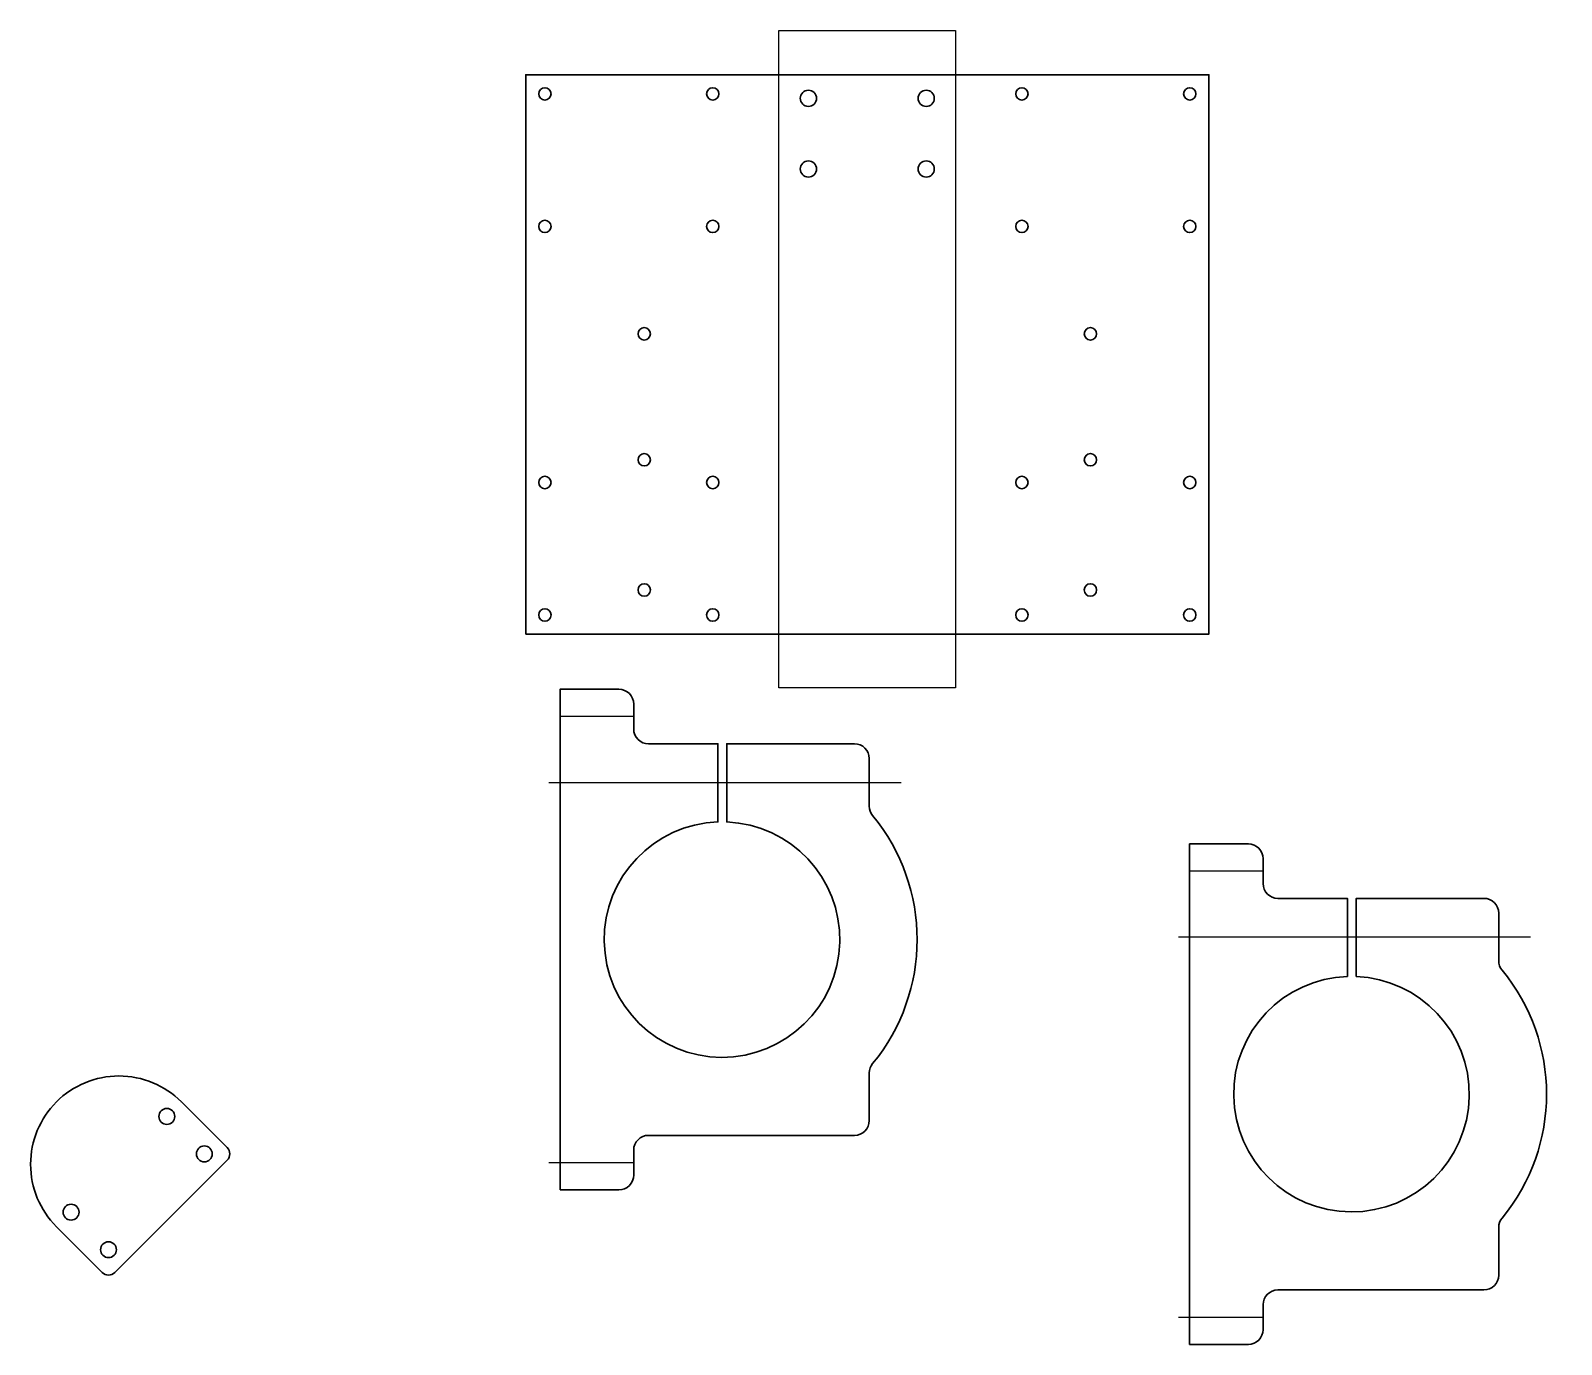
# Model space of a CAD drawing. Header units: millimetres. Extents: x 1080 to 1600, y 338 to 784.
import ezdxf

# ---------------------------------------------------------------- set-up
doc = ezdxf.new("R2010")
doc.units = ezdxf.units.MM
doc.layers.add('profile 0.5mm', color=7, linetype='Continuous', lineweight=30)

msp = doc.modelspace()

# ---------------------------------------------------------------- linework, layer by layer
for p, q in [((1284.76, 550.76), (1259.76, 550.76)), ((1255.96, 528.4), (1375.58, 528.4)), ((1498.51, 498.26), (1473.51, 498.26)), ((1469.72, 475.91), (1589.33, 475.91)), ((1255.96, 399.26), (1284.76, 399.26)), ((1469.72, 346.76), (1498.51, 346.76))]:
    msp.add_line(p, q)
msp.add_lwpolyline([(1334.1, 560.47), (1334.1, 783.76), (1394.1, 783.76), (1394.1, 560.47)], close=True)
at = {"layer": 'profile 0.5mm', "color": 6, "lineweight": 30, "true_color": 0xff2ae9, "extrusion": (0, 0, -1)}
msp.add_lwpolyline([(-1248.1, 578.76), (-1248.1, 768.76), (-1248.1, 768.76), (-1480.1, 768.76), (-1480.1, 768.76), (-1480.1, 578.76), (-1480.1, 578.76), (-1248.1, 578.76)], dxfattribs=at)
for points in [[(-1259.76, 390.01), (-1259.76, 560.01), (-1259.76, 560.01), (-1279.76, 560.01), (-1279.76, 560.01, 0.414214), (-1284.76, 555.01), (-1284.76, 555.01), (-1284.76, 546.51), (-1284.76, 546.51, -0.414214), (-1289.76, 541.51), (-1289.76, 541.51), (-1313.38, 541.51), (-1313.38, 541.51), (-1313.38, 514.98), (-1313.38, 514.98, -0.981419), (-1314.63, 435.01), (-1314.63, 435.01, -0.981419), (-1316.38, 514.97), (-1316.38, 514.97), (-1316.38, 541.51), (-1316.38, 541.51), (-1359.76, 541.51), (-1359.76, 541.51, 0.414214), (-1364.76, 536.51), (-1364.76, 536.51), (-1364.76, 520.3), (-1364.76, 520.3, -0.173955), (-1365.9, 517.12), (-1365.9, 517.12, 0.358766), (-1365.9, 432.89), (-1365.9, 432.89, -0.173955), (-1364.76, 429.71), (-1364.76, 429.71), (-1364.76, 413.51), (-1364.76, 413.51, 0.414214), (-1359.76, 408.51), (-1359.76, 408.51), (-1289.76, 408.51), (-1289.76, 408.51, -0.414214), (-1284.76, 403.51), (-1284.76, 403.51), (-1284.76, 395.01), (-1284.76, 395.01, 0.414214), (-1279.76, 390.01), (-1279.76, 390.01), (-1259.76, 390.01)], [(-1473.51, 337.51), (-1473.51, 507.51), (-1473.51, 507.51), (-1493.51, 507.51), (-1493.51, 507.51, 0.414214), (-1498.51, 502.51), (-1498.51, 502.51), (-1498.51, 494.01), (-1498.51, 494.01, -0.414214), (-1503.51, 489.01), (-1503.51, 489.01), (-1527.14, 489.01), (-1527.14, 489.01), (-1527.14, 462.49), (-1527.14, 462.49, -0.981419), (-1528.39, 382.51), (-1528.39, 382.51, -0.981419), (-1530.14, 462.48), (-1530.14, 462.48), (-1530.14, 489.01), (-1530.14, 489.01), (-1573.51, 489.01), (-1573.51, 489.01, 0.414214), (-1578.51, 484.01), (-1578.51, 484.01), (-1578.51, 467.8), (-1578.51, 467.8, -0.173955), (-1579.65, 464.63), (-1579.65, 464.63, 0.358766), (-1579.65, 380.39), (-1579.65, 380.39, -0.173955), (-1578.51, 377.22), (-1578.51, 377.22), (-1578.51, 361.01), (-1578.51, 361.01, 0.414214), (-1573.51, 356.01), (-1573.51, 356.01), (-1503.51, 356.01), (-1503.51, 356.01, -0.414214), (-1498.51, 351.01), (-1498.51, 351.01), (-1498.51, 342.51), (-1498.51, 342.51, 0.414214), (-1493.51, 337.51), (-1493.51, 337.51), (-1473.51, 337.51)]]:
    msp.add_lwpolyline(points, format="xyb", dxfattribs=at)
at = {"layer": 'profile 0.5mm', "color": 6, "lineweight": 30, "true_color": 0xff2ae9}
msp.add_lwpolyline([(1104.3, 361.91, 0.414214), (1108.54, 361.91), (1108.54, 361.91), (1146.73, 400.09), (1146.73, 400.09, 0.414214), (1146.73, 404.33), (1146.73, 404.33), (1131.17, 419.89), (1131.17, 419.89, 0.414214), (1088.74, 419.89), (1088.74, 419.89, 0.414214), (1088.74, 377.46), (1088.74, 377.46), (1104.3, 361.91)], format="xyb", dxfattribs=at)
for centre, radius in [((1254.6, 762.26), 2.1), ((1311.6, 762.26), 2.1), ((1416.6, 762.26), 2.1), ((1473.6, 762.26), 2.1), ((1344.1, 760.76), 2.75), ((1384.1, 760.76), 2.75), ((1344.1, 736.76), 2.75), ((1384.1, 736.76), 2.75), ((1254.6, 717.26), 2.1), ((1311.6, 717.26), 2.1), ((1416.6, 717.26), 2.1), ((1473.6, 717.26), 2.1), ((1288.35, 680.76), 2.1), ((1439.85, 680.76), 2.1), ((1288.35, 637.97), 2.1), ((1439.85, 637.97), 2.1), ((1254.6, 630.26), 2.1), ((1311.6, 630.26), 2.1), ((1416.6, 630.26), 2.1), ((1473.6, 630.26), 2.1), ((1288.35, 593.76), 2.1), ((1439.85, 593.76), 2.1), ((1254.6, 585.26), 2.1), ((1311.6, 585.26), 2.1), ((1416.6, 585.26), 2.1), ((1473.6, 585.26), 2.1), ((1126.22, 414.94), 2.7), ((1138.95, 402.21), 2.7), ((1093.69, 382.41), 2.7), ((1106.42, 369.68), 2.7)]:
    msp.add_circle(centre, radius, dxfattribs=at)

doc.saveas('drawing.dxf')
